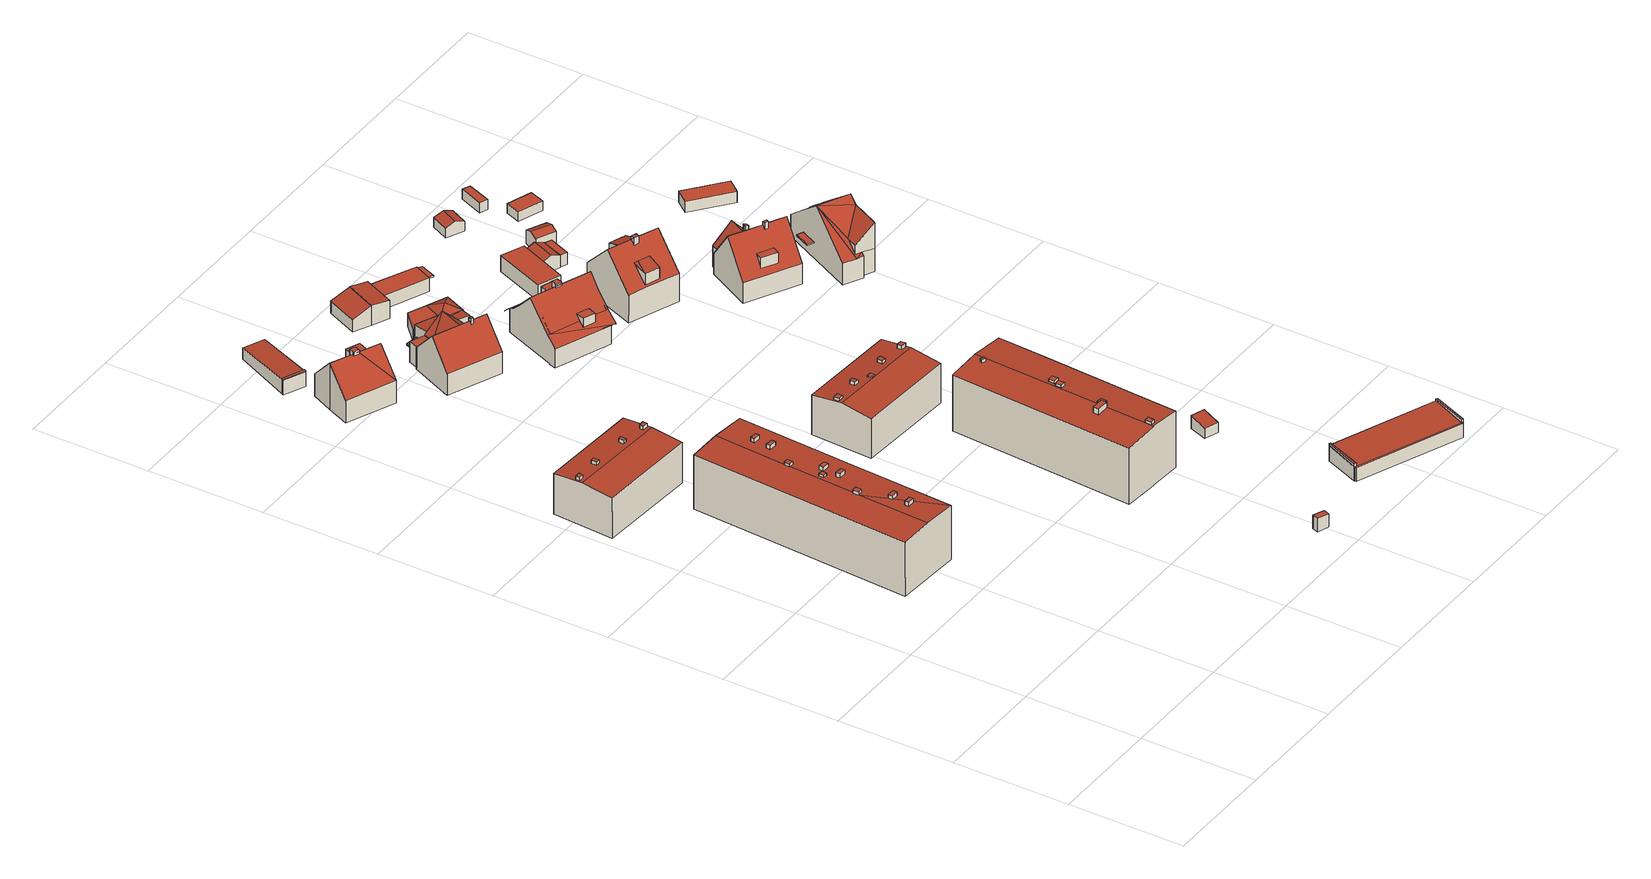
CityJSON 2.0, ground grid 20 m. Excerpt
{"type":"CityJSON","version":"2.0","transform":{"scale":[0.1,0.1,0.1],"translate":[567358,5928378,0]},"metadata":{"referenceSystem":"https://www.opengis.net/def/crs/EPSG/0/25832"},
"CityObjects":{
"building1":{"type":"Building","attributes":{"Grundfläche 2D":"443.697784","Grundhöhe NN":"2.138"},"children":["building1-1","building1-2","building1-3","building1-4","building1-5","building1-6","building1-7","building1-8","building1-9","building1-10","building1-11","building1-12"],"geometry":[{"type":"Solid","lod":"3","boundaries":[[[[0,1,2,3,4,5,6,7]],[[3,2,1,0,7,8,9,10]],[[3,10,4]],[[8,7,6,11,12]],[[9,8,12,13]],[[4,10,9,13,14]],[[4,14,11,6,5]],[[13,12,11,14]]]],"semantics":{"surfaces":[{"type":"RoofSurface"},{"type":"WallSurface"},{"type":"GroundSurface"}],"values":[[0,0,0,1,1,1,1,2]]}}]},
"building1-1":{"type":"BuildingInstallation","parents":["building1"],"geometry":[{"type":"MultiSurface","lod":"3","boundaries":[[[15,16,17,18,19]],[[2,20,17,16,21]],[[18,17,20,22]],[[22,3,19,18]],[[15,19,3,23]],[[21,16,15,23]]],"semantics":{"surfaces":[{"type":"RoofSurface"},{"type":"WallSurface"}],"values":[0,1,1,1,1,1]}}]},
"building1-2":{"type":"BuildingInstallation","parents":["building1"],"geometry":[{"type":"MultiSurface","lod":"3","boundaries":[[[24,25,26,27]],[[27,26,28,29]],[[24,27,29,30]],[[25,24,30,31]],[[26,25,31,28]]],"semantics":{"surfaces":[{"type":"RoofSurface"},{"type":"WallSurface"}],"values":[0,1,1,1,1]}}]},
"building1-3":{"type":"BuildingInstallation","parents":["building1"],"geometry":[{"type":"MultiSurface","lod":"3","boundaries":[[[32,33,34,35]],[[35,34,36,37]],[[32,35,37,38]],[[33,32,38,39]],[[34,33,39,36]]],"semantics":{"surfaces":[{"type":"RoofSurface"},{"type":"WallSurface"}],"values":[0,1,1,1,1]}}]},
"building1-4":{"type":"BuildingInstallation","parents":["building1"],"geometry":[{"type":"MultiSurface","lod":"3","boundaries":[[[40,41,42,43]],[[43,42,44,45]],[[45,46,40,43]],[[41,40,46,47]],[[47,44,42,41]]],"semantics":{"surfaces":[{"type":"RoofSurface"},{"type":"WallSurface"}],"values":[0,1,1,1,1]}}]},
"building1-5":{"type":"BuildingInstallation","parents":["building1"],"geometry":[{"type":"MultiSurface","lod":"3","boundaries":[[[48,49,50,51]],[[51,50,52,53]],[[48,51,53,54]],[[49,48,54,55]],[[50,49,55,52]]],"semantics":{"surfaces":[{"type":"RoofSurface"},{"type":"WallSurface"}],"values":[0,1,1,1,1]}}]},
"building1-6":{"type":"BuildingInstallation","parents":["building1"],"geometry":[{"type":"MultiSurface","lod":"3","boundaries":[[[56,57,58,59,60,61]],[[59,58,62,63]],[[61,60,59,63,0,64]],[[56,61,64,65]],[[62,58,57,56,65,1]]],"semantics":{"surfaces":[{"type":"RoofSurface"},{"type":"WallSurface"}],"values":[0,1,1,1,1]}}]},
"building1-7":{"type":"BuildingInstallation","parents":["building1"],"geometry":[{"type":"MultiSurface","lod":"3","boundaries":[[[66,67,68,69]],[[69,68,70,71]],[[66,69,71,72]],[[67,66,72,73]],[[68,67,73,70]]],"semantics":{"surfaces":[{"type":"RoofSurface"},{"type":"WallSurface"}],"values":[0,1,1,1,1]}}]},
"building1-8":{"type":"BuildingInstallation","parents":["building1"],"geometry":[{"type":"MultiSurface","lod":"3","boundaries":[[[74,75,76,77]],[[78,79,77,76]],[[74,77,79,80]],[[75,74,80,81]],[[81,78,76,75]]],"semantics":{"surfaces":[{"type":"RoofSurface"},{"type":"WallSurface"}],"values":[0,1,1,1,1]}}]},
"building1-9":{"type":"BuildingInstallation","parents":["building1"],"geometry":[{"type":"MultiSurface","lod":"3","boundaries":[[[82,83,84,85]],[[85,84,86,87]],[[82,85,87,88]],[[83,82,88,89]],[[84,83,89,86]]],"semantics":{"surfaces":[{"type":"RoofSurface"},{"type":"WallSurface"}],"values":[0,1,1,1,1]}}]},
"building1-10":{"type":"BuildingInstallation","parents":["building1"],"geometry":[{"type":"MultiSurface","lod":"3","boundaries":[[[90,91,92,93]],[[94,95,92,91]],[[95,96,93,92]],[[96,97,90,93]],[[97,94,91,90]],[[94,97,96,95]]],"semantics":{"surfaces":[{"type":"RoofSurface"},{"type":"WallSurface"},{"type":"OuterCeilingSurface"}],"values":[0,1,1,1,1,2]}}]},
"building1-11":{"type":"BuildingInstallation","parents":["building1"],"geometry":[{"type":"MultiSurface","lod":"3","boundaries":[[[98,99,100,101]],[[102,103,101,100]],[[104,102,100,99]],[[105,104,99,98]],[[103,105,98,101]],[[104,105,103,102]]],"semantics":{"surfaces":[{"type":"RoofSurface"},{"type":"WallSurface"},{"type":"OuterCeilingSurface"}],"values":[0,1,1,1,1,2]}}]},
"building1-12":{"type":"BuildingInstallation","parents":["building1"],"geometry":[{"type":"MultiSurface","lod":"3","boundaries":[[[106,107,108,109]],[[110,111,108,107]],[[112,110,107,106]],[[111,113,109,108]],[[113,112,106,109]],[[110,112,113,111]]],"semantics":{"surfaces":[{"type":"RoofSurface"},{"type":"WallSurface"},{"type":"OuterCeilingSurface"}],"values":[0,1,1,1,1,2]}}]},
"building2":{"type":"Building","attributes":{"Grundfläche 2D":"186.751498","Grundhöhe NN":"1.937"},"children":["building2-1","building2-2","building2-3","building2-4"],"geometry":[{"type":"Solid","lod":"3","boundaries":[[[[114,115,116,117]],[[116,115,118,119]],[[118,115,114,120,121]],[[119,118,121,122]],[[117,116,119,122,123]],[[114,117,123,120]],[[121,120,123,122]]]],"semantics":{"surfaces":[{"type":"RoofSurface"},{"type":"WallSurface"},{"type":"GroundSurface"}],"values":[[0,0,1,1,1,1,2]]}}]},
"building2-1":{"type":"BuildingInstallation","parents":["building2"],"geometry":[{"type":"MultiSurface","lod":"3","boundaries":[[[124,125,126,127]],[[127,126,128,129]],[[124,127,129,130]],[[125,124,130,131]],[[126,125,131,128]]],"semantics":{"surfaces":[{"type":"RoofSurface"},{"type":"WallSurface"}],"values":[0,1,1,1,1]}}]},
"building2-2":{"type":"BuildingInstallation","parents":["building2"],"geometry":[{"type":"MultiSurface","lod":"3","boundaries":[[[132,133,134,135]],[[136,137,135,134]],[[132,135,137,138]],[[138,139,133,132]],[[134,133,139,136]]],"semantics":{"surfaces":[{"type":"RoofSurface"},{"type":"WallSurface"}],"values":[0,1,1,1,1]}}]},
"building2-3":{"type":"BuildingInstallation","parents":["building2"],"geometry":[{"type":"MultiSurface","lod":"3","boundaries":[[[140,141,142,143]],[[143,142,144,145]],[[145,146,140,143]],[[141,140,146,147]],[[147,144,142,141]]],"semantics":{"surfaces":[{"type":"RoofSurface"},{"type":"WallSurface"}],"values":[0,1,1,1,1]}}]},
"building2-4":{"type":"BuildingInstallation","parents":["building2"],"geometry":[{"type":"MultiSurface","lod":"3","boundaries":[[[148,149,150,151]],[[151,150,152,153]],[[148,151,153,154]],[[154,155,149,148]],[[150,149,155,152]]],"semantics":{"surfaces":[{"type":"RoofSurface"},{"type":"WallSurface"}],"values":[0,1,1,1,1]}}]},
"building3":{"type":"Building","attributes":{"Grundfläche 2D":"79.070703","Grundhöhe NN":"0.959"},"children":["building3-1","building3-2"],"geometry":[{"type":"Solid","lod":"3","boundaries":[[[[156,157,158,159,160,161,162,161,163,164]],[[161,165,160,159,166,167]],[[165,161,160]],[[163,161,167]],[[168,169,170,171]],[[172,173,174,175,176]],[[159,158,177,178]],[[166,159,178,179]],[[167,166,179,180]],[[164,163,167,180,181]],[[173,172,170,169,182,177,158,157,156,164,181,183]],[[168,171,184,185]],[[169,168,185,182]],[[174,173,183,186]],[[175,174,186,187]],[[172,176,175,187,184,171,170]],[[177,182,185,184,187,186,183,181,180,179,178]]]],"semantics":{"surfaces":[{"type":"RoofSurface"},{"type":"WallSurface"},{"type":"GroundSurface"}],"values":[[0,0,0,0,0,0,1,1,1,1,1,1,1,1,1,1,2]]}}]},
"building3-1":{"type":"BuildingInstallation","parents":["building3"],"geometry":[{"type":"MultiSurface","lod":"3","boundaries":[[[188,189,190,191,192,193,194,195,196]],[[188,197,160,189]],[[190,189,160,198]],[[198,165,199,192,191,190]],[[199,161,193,192]],[[194,193,161,162]],[[162,200,194]],[[200,201,195,194]],[[197,188,196,195,201,202]]],"semantics":{"surfaces":[{"type":"RoofSurface"},{"type":"WallSurface"}],"values":[0,1,1,1,1,1,1,1,1]}}]},
"building3-2":{"type":"BuildingInstallation","parents":["building3"],"geometry":[{"type":"MultiSurface","lod":"3","boundaries":[[[203,204,205,206,207]],[[206,208,207]],[[205,204,209,210]],[[206,205,210,208]]],"semantics":{"surfaces":[{"type":"RoofSurface"},{"type":"WallSurface"}],"values":[0,1,1,1]}}]},
"building4":{"type":"Building","attributes":{"Grundfläche 2D":"43.073161","Grundhöhe NN":"0.824"},"children":["building4-1"],"geometry":[{"type":"Solid","lod":"3","boundaries":[[[[211,212,213,214]],[[215,211,214,216]],[[217,218,219,216,214,213]],[[219,220,215,216]],[[220,221,211,215]],[[221,222,212,211]],[[222,217,213,212]],[[217,222,221,220,219,218]]]],"semantics":{"surfaces":[{"type":"RoofSurface"},{"type":"WallSurface"},{"type":"GroundSurface"}],"values":[[0,0,1,1,1,1,1,2]]}}]},
"building4-1":{"type":"BuildingInstallation","parents":["building4"],"geometry":[{"type":"MultiSurface","lod":"3","boundaries":[[[223,224,225,226]],[[226,225,213,214]],[[223,226,214,211]],[[224,223,211,212]],[[225,224,212,213]]],"semantics":{"surfaces":[{"type":"RoofSurface"},{"type":"WallSurface"}],"values":[0,1,1,1,1]}}]},
"building5":{"type":"Building","attributes":{"Grundfläche 2D":"2.367413","Grundhöhe NN":"0.631"},"geometry":[{"type":"Solid","lod":"3","boundaries":[[[[227,228,229,230]],[[231,232,230,229]],[[232,233,227,230]],[[233,234,228,227]],[[234,231,229,228]],[[234,233,232,231]]]],"semantics":{"surfaces":[{"type":"RoofSurface"},{"type":"WallSurface"},{"type":"GroundSurface"}],"values":[[0,1,1,1,1,2]]}}]},
"building6":{"type":"Building","attributes":{"Grundfläche 2D":"187.071500","Grundhöhe NN":"1.906"},"children":["building6-1","building6-2","building6-3","building6-4","building6-5","building6-6"],"geometry":[{"type":"Solid","lod":"3","boundaries":[[[[235,236,237,238]],[[236,239,240,237]],[[239,236,235,241,242]],[[240,239,242,243]],[[238,237,240,243,244]],[[235,238,244,241]],[[242,241,244,243]]]],"semantics":{"surfaces":[{"type":"RoofSurface"},{"type":"WallSurface"},{"type":"GroundSurface"}],"values":[[0,0,1,1,1,1,2]]}}]},
"building6-1":{"type":"BuildingInstallation","parents":["building6"],"geometry":[{"type":"MultiSurface","lod":"3","boundaries":[[[245,246,247,248]],[[248,247,249,250]],[[245,248,250,251]],[[246,245,251,252]],[[247,246,252,249]]],"semantics":{"surfaces":[{"type":"RoofSurface"},{"type":"WallSurface"}],"values":[0,1,1,1,1]}}]},
"building6-2":{"type":"BuildingInstallation","parents":["building6"],"geometry":[{"type":"MultiSurface","lod":"3","boundaries":[[[253,254,255,256]],[[256,255,257,258]],[[253,256,258,259]],[[254,253,259,260]],[[255,254,260,257]]],"semantics":{"surfaces":[{"type":"RoofSurface"},{"type":"WallSurface"}],"values":[0,1,1,1,1]}}]},
"building6-3":{"type":"BuildingInstallation","parents":["building6"],"geometry":[{"type":"MultiSurface","lod":"3","boundaries":[[[261,262,263,264]],[[264,263,265,266]],[[266,267,261,264]],[[262,261,267,268]],[[268,265,263,262]]],"semantics":{"surfaces":[{"type":"RoofSurface"},{"type":"WallSurface"}],"values":[0,1,1,1,1]}}]},
"building6-4":{"type":"BuildingInstallation","parents":["building6"],"geometry":[{"type":"MultiSurface","lod":"3","boundaries":[[[269,270,271,272]],[[273,274,272,271]],[[269,272,274,275]],[[275,276,270,269]],[[271,270,276,273]]],"semantics":{"surfaces":[{"type":"RoofSurface"},{"type":"WallSurface"}],"values":[0,1,1,1,1]}}]},
"building6-5":{"type":"BuildingInstallation","parents":["building6"],"geometry":[{"type":"MultiSurface","lod":"3","boundaries":[[[277,278,279,280]],[[280,279,281,282]],[[282,283,277,280]],[[278,277,283,284]],[[284,281,279,278]]],"semantics":{"surfaces":[{"type":"RoofSurface"},{"type":"WallSurface"}],"values":[0,1,1,1,1]}}]},
"building6-6":{"type":"BuildingInstallation","parents":["building6"],"geometry":[{"type":"MultiSurface","lod":"3","boundaries":[[[285,286,287,288]],[[289,290,287,286]],[[290,291,288,287]],[[291,292,285,288]],[[292,289,286,285]],[[289,292,291,290]]],"semantics":{"surfaces":[{"type":"RoofSurface"},{"type":"WallSurface"},{"type":"OuterCeilingSurface"}],"values":[0,1,1,1,1,2]}}]},
"building7":{"type":"Building","attributes":{"Grundfläche 2D":"374.227182","Grundhöhe NN":"1.757"},"children":["building7-1","building7-2","building7-3","building7-4","building7-5","building7-6","building7-7","building7-8"],"geometry":[{"type":"Solid","lod":"3","boundaries":[[[[293,294,295,296,297,298,299,300,301,302]],[[303,304,296,295,294,293,302]],[[303,302,301,305,306]],[[304,303,306,307]],[[308,309,298,297,296,304,307,310]],[[301,300,299,298,309,305]],[[309,308,310,307,306,305]]]],"semantics":{"surfaces":[{"type":"RoofSurface"},{"type":"WallSurface"},{"type":"GroundSurface"}],"values":[[0,0,1,1,1,1,2]]}}]},
"building7-1":{"type":"BuildingInstallation","parents":["building7"],"geometry":[{"type":"MultiSurface","lod":"3","boundaries":[[[311,312,313,314,315]],[[316,317,313,312]],[[314,313,317,318]],[[318,319,320,311,315,314]],[[312,311,320,316]]],"semantics":{"surfaces":[{"type":"RoofSurface"},{"type":"WallSurface"}],"values":[0,1,1,1,1]}}]},
"building7-2":{"type":"BuildingInstallation","parents":["building7"],"geometry":[{"type":"MultiSurface","lod":"3","boundaries":[[[321,322,323,324]],[[325,326,324,323]],[[321,324,326,327]],[[327,328,322,321]],[[323,322,328,325]]],"semantics":{"surfaces":[{"type":"RoofSurface"},{"type":"WallSurface"}],"values":[0,1,1,1,1]}}]},
"building7-3":{"type":"BuildingInstallation","parents":["building7"],"geometry":[{"type":"MultiSurface","lod":"3","boundaries":[[[329,330,331,332,333,334]],[[335,336,332,331,330,337]],[[338,334,333,332,336,339]],[[329,334,338,340]],[[330,329,340,337]]],"semantics":{"surfaces":[{"type":"RoofSurface"},{"type":"WallSurface"}],"values":[0,1,1,1,1]}}]},
"building7-4":{"type":"BuildingInstallation","parents":["building7"],"geometry":[{"type":"MultiSurface","lod":"3","boundaries":[[[341,342,343,344]],[[344,343,345,346]],[[346,347,341,344]],[[342,341,347,348]],[[343,342,348,345]]],"semantics":{"surfaces":[{"type":"RoofSurface"},{"type":"WallSurface"}],"values":[0,1,1,1,1]}}]},
"building7-5":{"type":"BuildingInstallation","parents":["building7"],"geometry":[{"type":"MultiSurface","lod":"3","boundaries":[[[349,350,351,352]],[[352,351,353,354]],[[354,355,349,352]],[[355,356,350,349]],[[351,350,356,353]]],"semantics":{"surfaces":[{"type":"RoofSurface"},{"type":"WallSurface"}],"values":[0,1,1,1,1]}}]},
"building7-6":{"type":"BuildingInstallation","parents":["building7"],"geometry":[{"type":"MultiSurface","lod":"3","boundaries":[[[357,358,359,360]],[[361,362,360,359]],[[357,360,362,363]],[[358,357,363,364]],[[359,358,364,361]]],"semantics":{"surfaces":[{"type":"RoofSurface"},{"type":"WallSurface"}],"values":[0,1,1,1,1]}}]},
"building7-7":{"type":"BuildingInstallation","parents":["building7"],"geometry":[{"type":"MultiSurface","lod":"3","boundaries":[[[365,366,367,368]],[[369,370,368,367]],[[371,369,367,366]],[[370,372,365,368]],[[372,371,366,365]],[[371,372,370,369]]],"semantics":{"surfaces":[{"type":"RoofSurface"},{"type":"WallSurface"},{"type":"OuterCeilingSurface"}],"values":[0,1,1,1,1,2]}}]},
"building7-8":{"type":"BuildingInstallation","parents":["building7"],"geometry":[{"type":"MultiSurface","lod":"3","boundaries":[[[373,374,375,376]],[[377,378,376,375]],[[378,379,373,376]],[[379,380,374,373]],[[380,377,375,374]],[[380,379,378,377]]],"semantics":{"surfaces":[{"type":"RoofSurface"},{"type":"WallSurface"},{"type":"OuterCeilingSurface"}],"values":[0,1,1,1,1,2]}}]},
"building8":{"type":"Building","attributes":{"Grundfläche 2D":"156.670607","Grundhöhe NN":"0.947"},"children":["building8-1","building8-2"],"geometry":[{"type":"Solid","lod":"3","boundaries":[[[[381,382,383,384]],[[385,381,386,387,388]],[[381,385,382]],[[389,390,385,388,391]],[[390,392,393,382,385]],[[394,395,389,391,388,387]],[[396,397,390,389]],[[398,399,400,401]],[[402,403,404,405,406]],[[407,408,409]],[[410,409,408,398]],[[399,408,407]],[[398,408,399]],[[411,412,413,414,415,416]],[[417,418,410,398]],[[419,420,410,418]],[[418,417,421]],[[422,415,414,423,424,425,426,427]],[[415,422,427,426,428,416]],[[411,416,428,429]],[[400,399,430,431]],[[401,400,431,432]],[[417,401,432,433]],[[401,417,398]],[[418,403,402,434,435,419]],[[436,404,403,418,421,437]],[[406,405,404,436,438,439,440,441]],[[384,413,412,381]],[[442,386,381,412,411,429]],[[394,387,386,442,443]],[[395,394,443,444]],[[397,396,389,395,444,445]],[[390,397,445,446]],[[447,393,392,390,446,448]],[[402,406,441,440,439,425,424,423,414,413,384,383,382,393,447,434]],[[407,409,449,450]],[[399,407,450,430]],[[409,410,451,449]],[[421,417,433,437]],[[420,419,435,452]],[[410,420,452,451]],[[435,434,447,448,446,445,444,443,442,429,428,426,425,439,438,436,437,433,432,431,430,450,449,451,452]]]],"semantics":{"surfaces":[{"type":"RoofSurface"},{"type":"WallSurface"},{"type":"GroundSurface"}],"values":[[0,0,0,0,0,0,0,0,0,0,0,0,0,0,0,0,0,1,1,1,1,1,1,1,1,1,1,1,1,1,1,1,1,1,1,1,1,1,1,1,1,2]]}}]},
"building8-1":{"type":"BuildingInstallation","parents":["building8"],"geometry":[{"type":"MultiSurface","lod":"3","boundaries":[[[453,454,455,456,457,458]],[[459,460,455,454]],[[388,461,457,456,455,460]],[[458,457,461,462]],[[459,454,453,458,462,391]]],"semantics":{"surfaces":[{"type":"RoofSurface"},{"type":"WallSurface"}],"values":[0,1,1,1,1]}}]},
"building8-2":{"type":"BuildingInstallation","parents":["building8"],"geometry":[{"type":"MultiSurface","lod":"3","boundaries":[[[463,464,422,465]],[[423,441,465,422]],[[441,440,466,465]],[[463,465,466,467]],[[464,463,467,468]],[[464,468,427,422]],[[422,427,424,423]],[[441,423,424,440]],[[467,466,440,424,427,468]]],"semantics":{"surfaces":[{"type":"RoofSurface"},{"type":"WallSurface"},{"type":"OuterCeilingSurface"}],"values":[0,0,1,1,1,1,1,1,2]}}]},
"building9":{"type":"Building","attributes":{"Grundfläche 2D":"37.874343","Grundhöhe NN":"0.974"},"geometry":[{"type":"Solid","lod":"3","boundaries":[[[[469,470,471,472]],[[473,474,475,476,477,478]],[[472,471,479,480]],[[469,472,480,481]],[[470,469,481,482]],[[475,470,482,483,476]],[[478,477,476,483,484]],[[473,478,484,479,471,474]],[[474,471,470,475]],[[480,479,484,483,482,481]]]],"semantics":{"surfaces":[{"type":"RoofSurface"},{"type":"WallSurface"},{"type":"GroundSurface"}],"values":[[0,0,1,1,1,1,1,1,1,2]]}}]},
"building10":{"type":"Building","attributes":{"Grundfläche 2D":"116.353883","Grundhöhe NN":"1.005"},"children":["building10-1","building10-2","building10-3","building10-4"],"geometry":[{"type":"Solid","lod":"3","boundaries":[[[[485,486,487,488,489,490,491,492,493,494,495,496,497]],[[498,499,493,492,491,490,489,488,500,501]],[[502,503,504,505,487,486,485,497,496,495,506,507]],[[508,509,510,511,506,512,513]],[[509,508,513,514,515,505,504,503,502,507,506,511,510]],[[516,517,518,501,500,488]],[[519,520,521,500,489,486,522,504,523,524,525]],[[526,521,520,527]],[[528,529,530,531,532,511,507,533,496,492,526,527]],[[523,508,532,531,524]],[[529,528,527,520,519,525,524,531,530]],[[501,521,526,492,493,499,498]],[[492,496,495,494,493]],[[506,495,496,533,507]],[[532,508,513,512,506,511]],[[511,506,507]],[[505,515,514,513,508,523,504]],[[522,486,487,505,504]],[[489,488,487,486]],[[518,517,516,488,500,521,501]],[[488,489,500]]]],"semantics":{"surfaces":[{"type":"RoofSurface"},{"type":"WallSurface"},{"type":"GroundSurface"}],"values":[[0,0,0,0,0,0,1,1,1,1,2,0,0,0,0,0,0,0,0,0,0]]}}]},
"building10-1":{"type":"BuildingInstallation","parents":["building10"],"geometry":[{"type":"MultiSurface","lod":"3","boundaries":[[[534,535,536,537]],[[503,537,536,538]],[[510,539,535,534,502]],[[539,509,538,536,535]]],"semantics":{"surfaces":[{"type":"RoofSurface"},{"type":"WallSurface"}],"values":[0,1,1,1]}}]},
"building10-2":{"type":"BuildingInstallation","parents":["building10"],"geometry":[{"type":"MultiSurface","lod":"3","boundaries":[[[540,541,542,543,544,545]],[[546,485,547,543,542,541,548]],[[544,543,547,549]],[[549,497,550,540,545,544]],[[550,548,541,540]]],"semantics":{"surfaces":[{"type":"RoofSurface"},{"type":"WallSurface"}],"values":[0,1,1,1,1]}}]},
"building10-3":{"type":"BuildingInstallation","parents":["building10"],"geometry":[{"type":"MultiSurface","lod":"3","boundaries":[[[551,552,553,554]],[[554,553,555,491]],[[552,551,490,556]],[[556,555,553,552]]],"semantics":{"surfaces":[{"type":"RoofSurface"},{"type":"WallSurface"}],"values":[0,1,1,1]}}]},
"building10-4":{"type":"BuildingInstallation","parents":["building10"],"geometry":[{"type":"MultiSurface","lod":"3","boundaries":[[[557,558,559,560]],[[560,559,561,562]],[[562,563,557,560]],[[557,563,564,558]],[[559,558,564,561]],[[562,561,564,563]]],"semantics":{"surfaces":[{"type":"RoofSurface"},{"type":"WallSurface"},{"type":"OuterCeilingSurface"}],"values":[0,1,1,1,1,2]}}]},
"building11":{"type":"Building","attributes":{"Grundfläche 2D":"8.092060","Grundhöhe NN":"0.715"},"geometry":[{"type":"Solid","lod":"3","boundaries":[[[[565,566,567,568]],[[569,570,568,567]],[[570,571,565,568]],[[571,572,566,565]],[[572,569,567,566]],[[572,571,570,569]]]],"semantics":{"surfaces":[{"type":"RoofSurface"},{"type":"WallSurface"},{"type":"GroundSurface"}],"values":[[0,1,1,1,1,2]]}}]},
"building12":{"type":"Building","attributes":{"Grundfläche 2D":"30.617928","Grundhöhe NN":"0.850"},"children":["building12-1"],"geometry":[{"type":"Solid","lod":"3","boundaries":[[[[573,574,575,576,577,578]],[[574,573,579,580]],[[574,580,581,575]],[[576,575,581,582]],[[577,576,582,583]],[[578,577,583,584]],[[573,578,584,579]],[[584,583,582,581,580,579]]]],"semantics":{"surfaces":[{"type":"RoofSurface"},{"type":"WallSurface"},{"type":"GroundSurface"}],"values":[[0,1,1,1,1,1,1,2]]}}]},
"building12-1":{"type":"BuildingInstallation","parents":["building12"],"geometry":[{"type":"MultiSurface","lod":"3","boundaries":[[[585,586,587,588]],[[589,590,588,587]],[[590,591,585,588]],[[591,592,586,585]],[[592,589,587,586]],[[592,591,590,589]]],"semantics":{"surfaces":[{"type":"RoofSurface"},{"type":"WallSurface"},{"type":"OuterCeilingSurface"}],"values":[0,1,1,1,1,2]}}]},
"building13":{"type":"Building","attributes":{"Grundfläche 2D":"132.304092","Grundhöhe NN":"0.645"},"children":["building13-1","building13-2"],"geometry":[{"type":"Solid","lod":"3","boundaries":[[[[593,594,595,596,597,598]],[[595,594,593,598,599,600,601,602,603,604]],[[605,606,604,603]],[[606,607,595,604]],[[607,608,596,595]],[[608,609,597,596]],[[609,610,598,597]],[[610,611,599,598]],[[611,612,600,599]],[[612,613,614,605,603,602,601,600]],[[607,606,605,614,613,612,611,610,609,608]]]],"semantics":{"surfaces":[{"type":"RoofSurface"},{"type":"WallSurface"},{"type":"GroundSurface"}],"values":[[0,0,1,1,1,1,1,1,1,1,2]]}}]},
"building13-1":{"type":"BuildingInstallation","parents":["building13"],"geometry":[{"type":"MultiSurface","lod":"3","boundaries":[[[615,616,617,618]],[[599,600,616,615]],[[617,616,600,601]],[[617,601,593,618]],[[598,599,615,618,593]]],"semantics":{"surfaces":[{"type":"RoofSurface"},{"type":"WallSurface"}],"values":[0,1,1,1,1]}}]},
"building13-2":{"type":"BuildingInstallation","parents":["building13"],"geometry":[{"type":"MultiSurface","lod":"3","boundaries":[[[619,620,621,622,623]],[[594,621,620,619,604,595]],[[622,621,594,602]],[[623,622,602,603]],[[619,623,603,604]]],"semantics":{"surfaces":[{"type":"RoofSurface"},{"type":"WallSurface"}],"values":[0,1,1,1,1]}}]},
"building14":{"type":"Building","attributes":{"Grundfläche 2D":"38.725755","Grundhöhe NN":"0.726"},"geometry":[{"type":"Solid","lod":"3","boundaries":[[[[624,625,626,627]],[[625,624,628,629]],[[626,625,629,630]],[[627,626,630,631]],[[624,627,631,628]],[[629,628,631,630]]]],"semantics":{"surfaces":[{"type":"RoofSurface"},{"type":"WallSurface"},{"type":"GroundSurface"}],"values":[[0,1,1,1,1,2]]}}]},
"building15":{"type":"Building","attributes":{"Grundfläche 2D":"95.385475","Grundhöhe NN":"0.471"},"children":["building15-1","building15-2","building15-3","building15-4","building15-5"],"geometry":[{"type":"Solid","lod":"3","boundaries":[[[[632,633,634,635,636,635,637,638,639,640,641]],[[637,635,636,635,634]],[[642,643,644,638,637,645,646,645,634,633,632]],[[634,645,637]],[[637,645,646,645]],[[639,638,644,647,648]],[[641,640,639,648,649]],[[642,632,641,649,650]],[[644,643,642,650,647]],[[650,649,648,647]]]],"semantics":{"surfaces":[{"type":"RoofSurface"},{"type":"WallSurface"},{"type":"GroundSurface"}],"values":[[0,0,0,0,0,1,1,1,1,2]]}}]},
"building15-1":{"type":"BuildingInstallation","parents":["building15"],"geometry":[{"type":"MultiSurface","lod":"3","boundaries":[[[651,652,653,654,655]],[[656,652,651,637]],[[653,652,656,657]],[[654,653,657,633]],[[633,634,655,654]],[[634,637,651,655]]],"semantics":{"surfaces":[{"type":"RoofSurface"},{"type":"WallSurface"}],"values":[0,1,1,1,1,1]}}]},
"building15-2":{"type":"BuildingInstallation","parents":["building15"],"geometry":[{"type":"MultiSurface","lod":"3","boundaries":[[[645,658,659]],[[660,658,645,661]],[[659,658,646]],[[660,661,662]],[[658,660,662,646]]],"semantics":{"surfaces":[{"type":"RoofSurface"},{"type":"WallSurface"}],"values":[0,0,1,1,1]}}]},
"building15-3":{"type":"BuildingInstallation","parents":["building15"],"geometry":[{"type":"MultiSurface","lod":"3","boundaries":[[[663,664,665,635]],[[666,663,635,667]],[[665,664,668]],[[666,667,669]],[[664,663,666,669,636,668]]],"semantics":{"surfaces":[{"type":"RoofSurface"},{"type":"WallSurface"}],"values":[0,0,1,1,1]}}]},
"building15-4":{"type":"BuildingInstallation","parents":["building15"],"geometry":[{"type":"MultiSurface","lod":"3","boundaries":[[[670,671,672,673]],[[670,673,674,675]],[[671,670,675,676]],[[672,671,676,677]],[[673,672,677,674]],[[675,674,677,676]]],"semantics":{"surfaces":[{"type":"RoofSurface"},{"type":"WallSurface"},{"type":"OuterCeilingSurface"}],"values":[0,1,1,1,1,2]}}]},
"building15-5":{"type":"BuildingInstallation","parents":["building15"],"geometry":[{"type":"MultiSurface","lod":"3","boundaries":[[[678,679,680,681]],[[682,683,679,678]],[[684,685,681,680]],[[685,682,678,681]],[[683,684,680,679]],[[683,682,685,684]]],"semantics":{"surfaces":[{"type":"RoofSurface"},{"type":"WallSurface"},{"type":"OuterCeilingSurface"}],"values":[0,1,1,1,1,2]}}]},
"building16":{"type":"Building","attributes":{"Grundfläche 2D":"19.180830","Grundhöhe NN":"0.726"},"geometry":[{"type":"Solid","lod":"3","boundaries":[[[[686,687,688,689]],[[690,691,692,693]],[[694,695,696,690,693,697]],[[686,689,698,699]],[[687,686,699,700]],[[688,687,700,701]],[[697,693,692,702,703]],[[701,704,696,695,694,697,703,698,689,688]],[[691,690,696,704,705]],[[692,691,705,702]],[[702,705,704,701,700,699,698,703]]]],"semantics":{"surfaces":[{"type":"RoofSurface"},{"type":"WallSurface"},{"type":"GroundSurface"}],"values":[[0,0,0,1,1,1,1,1,1,1,2]]}}]},
"building17":{"type":"Building","attributes":{"Grundfläche 2D":"10.995192","Grundhöhe NN":"1.054"},"geometry":[{"type":"Solid","lod":"3","boundaries":[[[[706,707,708,709]],[[710,707,706,711]],[[709,708,712,713]],[[711,706,709,713,714]],[[710,711,714,715]],[[712,708,707,710,715]],[[713,712,715,714]]]],"semantics":{"surfaces":[{"type":"RoofSurface"},{"type":"WallSurface"},{"type":"GroundSurface"}],"values":[[0,0,1,1,1,1,2]]}}]},
"building18":{"type":"Building","attributes":{"Grundfläche 2D":"98.493419","Grundhöhe NN":"1.014"},"children":["building18-1","building18-2","building18-3","building18-4","building18-5"],"geometry":[{"type":"Solid","lod":"3","boundaries":[[[[716,717,718,719]],[[720,717,721,722,723,724,725,726]],[[720,726,718,717]],[[727,728,729,723,722,721,717,716]],[[730,726,725,731,732]],[[730,733,718,726]],[[727,716,719,734,735]],[[729,728,727,735,736]],[[724,723,729,736,737]],[[738,725,724,737,739,740]],[[725,738,740,739,741,731]],[[742,733,730,732,731,741,743]],[[718,733,742,744]],[[719,718,744,734]],[[735,734,744,742,743,741,739,737,736]]]],"semantics":{"surfaces":[{"type":"RoofSurface"},{"type":"WallSurface"},{"type":"GroundSurface"}],"values":[[0,0,0,0,0,0,1,1,1,1,1,1,1,1,2]]}}]},
"building18-1":{"type":"BuildingInstallation","parents":["building18"],"geometry":[{"type":"MultiSurface","lod":"3","boundaries":[[[745,746,747,748,749]],[[750,751,745,749]],[[751,752,753,747,746,745]],[[753,754,748,747]],[[750,749,748,754]]],"semantics":{"surfaces":[{"type":"RoofSurface"},{"type":"WallSurface"}],"values":[0,1,1,1,1]}}]},
"building18-2":{"type":"BuildingInstallation","parents":["building18"],"geometry":[{"type":"MultiSurface","lod":"3","boundaries":[[[755,756,757,758,759]],[[760,761,759,758]],[[761,762,755,759]],[[762,763,756,755]],[[763,720,760,758,757,756]]],"semantics":{"surfaces":[{"type":"RoofSurface"},{"type":"WallSurface"}],"values":[0,1,1,1,1]}}]},
"building18-3":{"type":"BuildingInstallation","parents":["building18"],"geometry":[{"type":"MultiSurface","lod":"3","boundaries":[[[764,765,766,767]],[[766,765,768]],[[764,767,769]],[[765,764,769,768]]],"semantics":{"surfaces":[{"type":"RoofSurface"},{"type":"WallSurface"}],"values":[0,1,1,1]}}]},
"building18-4":{"type":"BuildingInstallation","parents":["building18"],"geometry":[{"type":"MultiSurface","lod":"3","boundaries":[[[770,738,771,772]],[[773,774,772,771]],[[740,773,771,738]],[[774,775,770,772]],[[775,740,738,770]],[[740,775,774,773]]],"semantics":{"surfaces":[{"type":"RoofSurface"},{"type":"WallSurface"},{"type":"OuterCeilingSurface"}],"values":[0,1,1,1,1,2]}}]},
"building18-5":{"type":"BuildingInstallation","parents":["building18"],"geometry":[{"type":"MultiSurface","lod":"3","boundaries":[[[776,777,778]],[[778,777,779,780]],[[781,782,778,780]],[[783,781,780,779]],[[782,784,776,778]],[[784,785,777,776]],[[785,783,779,777]],[[783,785,784,782,781]]],"semantics":{"surfaces":[{"type":"RoofSurface"},{"type":"WallSurface"},{"type":"OuterCeilingSurface"}],"values":[0,0,1,1,1,1,1,2]}}]},
"building19":{"type":"Building","attributes":{"Grundfläche 2D":"9.491239","Grundhöhe NN":"0.726"},"geometry":[{"type":"Solid","lod":"3","boundaries":[[[[786,787,788,789]],[[790,786,789,791]],[[791,789,788,792,793]],[[790,791,793,794]],[[787,786,790,794,795]],[[788,787,795,792]],[[793,792,795,794]]]],"semantics":{"surfaces":[{"type":"RoofSurface"},{"type":"WallSurface"},{"type":"GroundSurface"}],"values":[[0,0,1,1,1,1,2]]}}]},
"building20":{"type":"Building","attributes":{"Grundfläche 2D":"6.323793","Grundhöhe NN":"0.791"},"geometry":[{"type":"Solid","lod":"3","boundaries":[[[[796,797,798,799]],[[800,801,799,798]],[[801,802,796,799]],[[802,803,797,796]],[[803,800,798,797]],[[803,802,801,800]]]],"semantics":{"surfaces":[{"type":"RoofSurface"},{"type":"WallSurface"},{"type":"GroundSurface"}],"values":[[0,1,1,1,1,2]]}}]},
"building21":{"type":"Building","attributes":{"Grundfläche 2D":"11.991703","Grundhöhe NN":"0.923"},"geometry":[{"type":"Solid","lod":"3","boundaries":[[[[804,805,806,807]],[[808,809,807,806]],[[809,810,804,807]],[[810,811,805,804]],[[811,808,806,805]],[[811,810,809,808]]]],"semantics":{"surfaces":[{"type":"RoofSurface"},{"type":"WallSurface"},{"type":"GroundSurface"}],"values":[[0,1,1,1,1,2]]}}]},
"building22":{"type":"Building","attributes":{"Grundfläche 2D":"84.231970","Grundhöhe NN":"1.174"},"children":["building22-1","building22-2","building22-3"],"geometry":[{"type":"Solid","lod":"3","boundaries":[[[[812,813,814,815,816,817,818,819]],[[820,821,813]],[[814,813,821,815]],[[822,823,824,821,820,825,826]],[[827,828,821]],[[829,816,815,821,828,830]],[[831,830,828]],[[818,817,829,830,832,819]],[[832,813,812,819]],[[817,816,829]],[[826,825,820,813,832,833,834]],[[823,822,826,834,835]],[[827,821,824,823,835,836]],[[831,828,827,836,837]],[[830,831,837,838]],[[832,830,838,833]],[[838,837,836,835,834,833]]]],"semantics":{"surfaces":[{"type":"RoofSurface"},{"type":"WallSurface"},{"type":"GroundSurface"}],"values":[[0,0,0,0,0,0,0,1,1,1,1,1,1,1,1,1,2]]}}]},
"building22-1":{"type":"BuildingInstallation","parents":["building22"],"geometry":[{"type":"MultiSurface","lod":"3","boundaries":[[[839,840,841,842,843,844]],[[845,846,844,843]],[[840,839,844,846,847]],[[842,841,840,847,848,849]],[[849,845,843,842]]],"semantics":{"surfaces":[{"type":"RoofSurface"},{"type":"WallSurface"}],"values":[0,1,1,1,1]}}]},
"building22-2":{"type":"BuildingInstallation","parents":["building22"],"geometry":[{"type":"MultiSurface","lod":"3","boundaries":[[[850,851,852,853,854,855]],[[855,854,853,856,857]],[[857,858,850,855]],[[858,859,852,851,850]],[[859,856,853,852]]],"semantics":{"surfaces":[{"type":"RoofSurface"},{"type":"WallSurface"}],"values":[0,1,1,1,1]}}]},
"building22-3":{"type":"BuildingInstallation","parents":["building22"],"geometry":[{"type":"MultiSurface","lod":"3","boundaries":[[[860,861,862,863]],[[864,865,862,861]],[[865,866,863,862]],[[866,867,860,863]],[[867,864,861,860]],[[864,867,866,865]]],"semantics":{"surfaces":[{"type":"RoofSurface"},{"type":"WallSurface"},{"type":"OuterCeilingSurface"}],"values":[0,1,1,1,1,2]}}]},
"building23":{"type":"Building","attributes":{"Grundfläche 2D":"22.578665","Grundhöhe NN":"0.962"},"geometry":[{"type":"Solid","lod":"3","boundaries":[[[[868,869,870,871]],[[869,868,872,873]],[[870,869,873,874]],[[871,870,874,875]],[[868,871,875,872]],[[873,872,875,874]]]],"semantics":{"surfaces":[{"type":"RoofSurface"},{"type":"WallSurface"},{"type":"GroundSurface"}],"values":[[0,1,1,1,1,2]]}}]}
},
"vertices":[
[175,729,121],[175,719,121],[168,605,121],[167,595,121],[220,468,118],[230,645,118],[243,850,118],[183,854,121],[127,857,118],[104,475,118],[160,471,121],[243,850,21],[127,857,21],[104,475,21],[220,468,21],
[174,595,127],[174,605,127],[166,605,127],[166,595,127],[167,595,127],[166,605,121],[174,605,121],[166,595,121],[174,595,121],
[212,803,127],[200,804,127],[199,797,127],[211,796,127],[199,797,120],[211,796,120],[212,803,120],[200,804,120],
[197,775,127],[197,768,127],[210,767,127],[210,774,127],[210,767,120],[210,774,120],[197,775,120],[197,768,120],
[177,671,125],[177,662,125],[184,662,125],[185,670,125],[184,662,121],[185,670,121],[177,671,121],[177,662,121],
[184,555,127],[184,548,127],[196,547,127],[196,554,127],[196,547,120],[196,554,120],[184,555,120],[184,548,120],
[173,719,126],[175,719,126],[181,719,126],[182,729,126],[175,729,126],[174,729,126],[181,719,121],[182,729,121],[174,729,121],[173,719,121],
[190,650,127],[190,642,127],[203,642,127],[203,649,127],[203,642,120],[203,649,120],[190,650,120],[190,642,120],
[204,672,127],[204,679,127],[192,680,127],[191,672,127],[192,680,120],[191,672,120],[204,672,120],[204,679,120],
[195,518,127],[195,525,127],[182,525,127],[182,518,127],[182,525,120],[182,518,120],[195,518,120],[195,525,120],
[236,672,48],[232,672,48],[230,645,48],[234,644,48],[232,672,46],[230,645,46],[234,644,46],[236,672,46],
[230,548,48],[224,548,48],[223,526,48],[228,525,48],[223,526,46],[228,525,46],[224,548,46],[230,548,46],
[244,797,48],[240,797,48],[238,770,48],[242,769,48],[240,797,46],[238,770,46],[244,797,46],[242,769,46],
[177,908,92],[181,963,96],[6,974,96],[2,920,92],[184,1015,92],[9,1026,92],[177,908,19],[184,1015,19],[9,1026,19],[2,920,19],
[57,991,101],[57,981,101],[63,981,101],[63,991,101],[63,981,95],[63,991,94],[57,991,94],[57,981,95],
[10,981,101],[18,981,101],[19,988,101],[10,988,101],[19,988,95],[10,988,95],[10,981,95],[18,981,95],
[125,986,101],[124,977,101],[131,977,101],[131,986,101],[131,977,95],[131,986,94],[125,986,94],[124,977,95],
[170,978,102],[169,971,102],[178,970,102],[179,978,102],[178,970,96],[179,978,95],[170,978,95],[169,971,96],
[162,1459,50],[132,1472,50],[88,1491,50],[70,1454,94],[107,1437,94],[116,1433,94],[117,1435,93],[153,1417,94],[170,1456,50],[113,1433,91],[54,1416,49],[137,1380,50],[136,1483,44],[132,1472,44],[138,1469,44],[143,1480,44],[138,1469,46],[162,1459,46],[168,1471,46],[144,1482,46],[143,1480,46],[88,1491,10],[70,1454,10],[54,1416,10],[137,1380,10],[170,1456,10],[132,1472,10],[162,1459,10],[143,1480,10],[136,1483,10],[168,1471,10],[144,1482,10],
[110,1444,99],[107,1437,99],[106,1435,99],[113,1433,99],[115,1431,99],[116,1433,99],[117,1435,99],[119,1440,99],[112,1444,99],[110,1444,86],[106,1435,91],[115,1431,91],[117,1435,92],[119,1440,86],[112,1444,86],
[136,1445,74],[152,1438,74],[160,1458,74],[137,1468,74],[129,1448,74],[137,1468,51],[160,1458,52],[160,1458,51],
[70,1537,34],[68,1533,34],[104,1517,34],[106,1521,34],[114,1633,28],[150,1617,28],[104,1517,8],[106,1521,8],[150,1617,8],[114,1633,8],[70,1537,8],[68,1533,8],
[70,1537,35],[68,1533,35],[104,1517,36],[106,1521,36],
[608,64,30],[589,72,30],[585,61,30],[604,54,30],[585,61,6],[604,54,6],[608,64,6],[589,72,6],
[384,814,90],[381,760,97],[556,750,97],[559,803,90],[378,707,90],[553,696,90],[384,814,19],[378,707,19],[553,696,19],[559,803,19],
[439,778,101],[432,778,101],[432,769,101],[439,768,101],[432,769,95],[439,768,95],[439,778,94],[432,778,94],
[508,773,101],[501,774,101],[500,764,101],[507,764,101],[500,764,95],[507,764,95],[508,773,94],[501,774,94],
[545,767,103],[545,759,103],[554,758,103],[554,766,103],[554,758,96],[554,766,95],[545,767,95],[545,759,96],
[460,765,98],[460,757,98],[468,757,98],[468,765,98],[468,757,96],[468,765,95],[460,765,95],[460,757,96],
[395,767,100],[395,776,100],[385,776,100],[385,767,100],[385,776,95],[385,767,96],[395,767,96],[395,776,95],
[458,813,51],[458,809,51],[487,807,51],[487,811,51],[458,809,49],[487,807,49],[487,811,49],[458,813,49],
[552,487,124],[544,336,124],[543,325,124],[543,320,124],[544,320,124],[599,317,119],[604,394,119],[614,550,119],[619,637,119],[560,641,124],[503,644,119],[482,324,119],[619,637,18],[503,644,18],[482,324,18],[544,320,18],[599,317,18],[543,320,18],
[568,501,128],[568,512,128],[559,512,128],[558,502,128],[563,502,128],[568,512,123],[559,512,123],[558,502,123],[563,502,123],[568,501,123],
[547,621,128],[553,618,128],[555,623,128],[549,625,128],[555,623,123],[549,625,123],[547,621,123],[553,618,123],
[563,487,128],[563,498,128],[558,498,128],[554,498,128],[554,489,128],[554,487,128],[558,498,123],[554,498,124],[563,498,123],[554,487,124],[554,489,124],[563,487,123],
[550,422,127],[550,411,127],[558,411,127],[559,421,127],[558,411,123],[559,421,123],[550,422,124],[550,411,124],
[527,405,133],[547,404,133],[548,414,133],[527,415,133],[548,414,124],[527,415,122],[527,405,122],[547,404,124],
[544,325,128],[553,325,128],[554,336,128],[545,336,128],[554,336,123],[545,336,124],[544,325,124],[553,325,123],
[618,550,49],[620,578,49],[616,578,49],[614,550,49],[616,578,47],[614,550,47],[620,578,47],[618,550,47],
[609,394,49],[611,422,49],[606,423,49],[604,394,49],[606,423,47],[604,394,47],[609,394,47],[611,422,47],
[255,1391,48],[290,1397,78],[262,1409,49],[261,1409,48],[272,1353,78],[227,1402,48],[210,1364,93],[272,1338,93],[301,1326,93],[312,1366,48],[276,1337,93],[312,1367,48],[319,1384,48],[194,1328,48],[285,1289,48],[317,1364,49],[317,1364,48],[328,1423,32],[345,1459,32],[314,1472,32],[283,1443,32],[311,1387,50],[324,1417,46],[278,1437,46],[276,1432,46],[266,1407,50],[380,1444,32],[354,1433,41],[364,1407,32],[363,1408,32],[230,1401,46],[255,1391,46],[261,1409,46],[262,1409,46],[262,1410,46],[237,1420,46],[284,1443,32],[324,1417,33],[319,1405,35],[355,1390,34],[280,1436,34],[262,1410,26],[262,1409,26],[262,1409,20],[262,1409,9],[262,1410,9],[262,1410,20],[237,1420,9],[230,1401,9],[345,1459,9],[314,1472,9],[283,1443,9],[284,1443,9],[311,1387,9],[319,1405,9],[278,1437,9],[280,1436,9],[276,1432,9],[266,1407,9],[266,1407,20],[266,1407,27],[227,1402,9],[194,1328,9],[285,1289,9],[317,1364,9],[312,1366,9],[319,1384,9],[312,1367,9],[364,1407,9],[380,1444,9],[363,1408,9],[355,1390,9],
[276,1337,99],[276,1338,99],[273,1340,99],[272,1338,99],[271,1334,99],[274,1333,99],[276,1338,91],[273,1340,91],[271,1334,88],[274,1333,88],
[259,1439,22],[248,1415,22],[276,1432,27],[276,1432,20],[259,1439,20],[248,1415,20],
[256,1531,32],[285,1517,45],[309,1570,45],[280,1584,32],[336,1558,43],[309,1570,46],[285,1517,46],[315,1504,42],[326,1528,42],[339,1557,42],[309,1570,10],[280,1584,10],[256,1531,10],[285,1517,10],[315,1504,10],[339,1557,10],
[397,1267,107],[358,1282,107],[354,1284,107],[338,1244,64],[342,1242,64],[393,1223,64],[414,1215,64],[438,1205,64],[441,1204,64],[450,1228,89],[457,1244,107],[453,1246,107],[407,1264,107],[435,1186,48],[437,1191,53],[341,1242,64],[431,1188,48],[444,1294,64],[423,1301,64],[374,1320,64],[368,1322,64],[472,1283,64],[468,1284,64],[403,1327,52],[429,1311,57],[446,1299,60],[469,1285,64],[479,1302,48],[382,1340,48],[376,1342,48],[375,1338,52],[334,1231,52],[332,1227,48],[335,1226,48],[341,1242,10],[337,1230,10],[337,1230,52],[372,1316,69],[380,1336,52],[380,1336,10],[342,1242,10],[433,1193,52],[433,1193,10],[467,1282,10],[468,1284,10],[469,1285,10],[474,1299,10],[474,1299,52],[467,1282,67],
[441,1285,73],[448,1304,73],[427,1311,73],[420,1293,73],[427,1311,57],[448,1304,56],
[410,1273,111],[401,1276,111],[397,1267,111],[396,1266,111],[406,1262,111],[407,1264,111],[400,1274,99],[396,1266,105],[401,1276,97],[406,1262,105],[410,1273,97],
[396,1231,73],[390,1215,73],[411,1207,73],[417,1223,73],[411,1207,57],[390,1215,57],
[453,1244,34],[447,1229,34],[456,1225,34],[462,1241,34],[456,1225,32],[462,1241,32],[453,1244,32],[447,1229,32],
[698,329,25],[721,320,25],[732,351,30],[709,359,30],[732,351,7],[709,359,7],[698,329,7],[721,320,7],
[326,1528,32],[407,1493,32],[421,1524,32],[337,1562,32],[336,1558,32],[339,1557,32],[326,1528,8],[407,1493,8],[421,1524,8],[337,1562,8],[336,1558,8],[339,1557,8],
[429,1519,30],[421,1523,30],[408,1497,30],[418,1492,30],[408,1497,28],[418,1492,28],[429,1519,28],[421,1523,28],
[904,12,31],[727,84,31],[725,85,31],[724,82,31],[904,9,31],[905,12,31],[907,11,31],[931,71,34],[928,72,34],[751,143,34],[748,144,34],[724,85,31],[748,144,6],[724,85,6],[725,85,6],[724,82,6],[904,9,6],[905,12,6],[907,11,6],[931,71,6],[928,72,6],[751,143,6],
[907,11,37],[931,71,37],[928,72,37],[904,12,37],
[724,85,37],[725,85,37],[727,84,37],[751,143,37],[748,144,37],
[511,1330,36],[546,1416,36],[507,1432,36],[473,1345,36],[511,1330,7],[546,1416,7],[507,1432,7],[473,1345,7],
[603,1219,108],[566,1234,108],[558,1237,108],[545,1218,85],[530,1195,58],[557,1237,108],[517,1252,108],[498,1204,55],[528,1193,55],[585,1171,55],[622,1267,55],[572,1287,55],[536,1300,55],[564,1259,85],[571,1284,58],[536,1300,5],[498,1204,5],[585,1171,5],[622,1267,5],
[557,1237,114],[555,1230,114],[563,1227,114],[566,1234,114],[558,1237,114],[555,1230,101],[563,1227,102],
[571,1284,76],[561,1260,85],[600,1273,76],[591,1248,85],[600,1273,58],
[530,1195,78],[555,1186,78],[564,1210,85],[529,1195,78],[538,1221,85],[555,1186,58],[529,1195,58],
[601,1212,59],[617,1206,55],[636,1255,55],[619,1261,59],[619,1261,53],[601,1212,53],[617,1206,53],[636,1255,53],
[614,1207,52],[601,1212,52],[598,1205,52],[611,1199,52],[614,1207,50],[601,1212,50],[598,1205,50],[611,1199,50],
[575,1359,28],[590,1396,28],[577,1401,28],[563,1364,28],[562,1408,36],[546,1414,29],[531,1375,29],[547,1369,36],[563,1364,29],[577,1401,29],[577,1402,29],[562,1363,29],[563,1364,7],[575,1359,7],[590,1396,7],[577,1401,7],[531,1375,7],[562,1363,7],[577,1402,7],[546,1414,7],
[562,1566,34],[547,1536,34],[562,1529,28],[576,1559,28],[532,1543,28],[546,1573,28],[562,1529,11],[576,1559,11],[546,1573,11],[532,1543,11],
[645,1124,104],[673,1109,104],[673,1157,47],[665,1161,47],[675,1111,101],[697,1096,104],[703,1094,104],[734,1078,104],[754,1116,47],[730,1128,47],[689,1120,81],[624,1084,47],[681,1055,47],[713,1038,47],[709,1158,81],[738,1143,47],[717,1154,71],[681,1173,47],[665,1161,10],[624,1084,10],[713,1038,10],[754,1116,10],[730,1128,45],[730,1128,10],[730,1128,43],[738,1143,10],[681,1173,10],[717,1154,10],[673,1157,10],
[695,1092,110],[696,1092,110],[701,1089,110],[703,1093,110],[697,1096,110],[697,1096,103],[695,1092,98],[696,1092,98],[701,1089,98],[703,1093,103],
[678,1118,108],[674,1111,109],[675,1111,109],[678,1109,109],[681,1115,108],[678,1109,102],[681,1115,92],[678,1118,91],[674,1111,101],
[658,1075,75],[684,1061,75],[691,1074,75],[665,1088,75],[684,1061,56],[658,1075,56],
[736,1139,45],[750,1118,45],[755,1128,45],[750,1118,43],[755,1128,43],[736,1139,43],
[733,1153,27],[732,1154,27],[729,1147,30],[720,1160,27],[717,1154,30],[717,1154,25],[729,1147,25],[720,1160,25],[733,1153,25],[732,1154,25],
[614,1411,36],[620,1423,31],[588,1439,31],[582,1427,36],[608,1399,31],[576,1415,31],[588,1439,7],[576,1415,7],[608,1399,7],[620,1423,7],
[616,1537,26],[630,1532,26],[645,1572,26],[632,1578,26],[645,1572,8],[632,1578,8],[616,1537,8],[630,1532,8],
[670,1462,26],[679,1487,26],[636,1502,26],[627,1477,26],[636,1502,9],[627,1477,9],[670,1462,9],[679,1487,9],
[796,965,99],[819,1012,99],[775,997,72],[774,997,72],[773,996,71],[764,978,71],[774,973,81],[794,963,99],[825,1024,110],[773,1050,110],[838,1100,51],[805,1116,51],[789,1083,81],[854,1083,58],[858,1091,51],[740,984,51],[761,973,51],[764,978,55],[774,973,55],[772,968,51],[794,963,54],[794,963,12],[858,1091,12],[805,1116,12],[740,984,12],[772,968,12],[774,973,12],
[828,1097,58],[827,1097,58],[827,1096,59],[822,1087,67],[830,1083,67],[834,1094,58],[830,1083,66],[834,1094,57],[827,1097,57],[827,1096,58],[822,1087,66],
[796,1075,85],[795,1073,87],[791,1064,94],[799,1061,94],[800,1064,91],[804,1071,85],[799,1061,93],[804,1071,84],[796,1075,84],[791,1064,93],
[765,1062,41],[776,1056,41],[789,1083,41],[778,1088,41],[776,1056,39],[789,1083,39],[778,1088,39],[765,1062,39],
[838,1230,30],[856,1252,30],[793,1303,30],[776,1281,30],[838,1230,10],[856,1252,10],[793,1303,10],[776,1281,10]
]}
